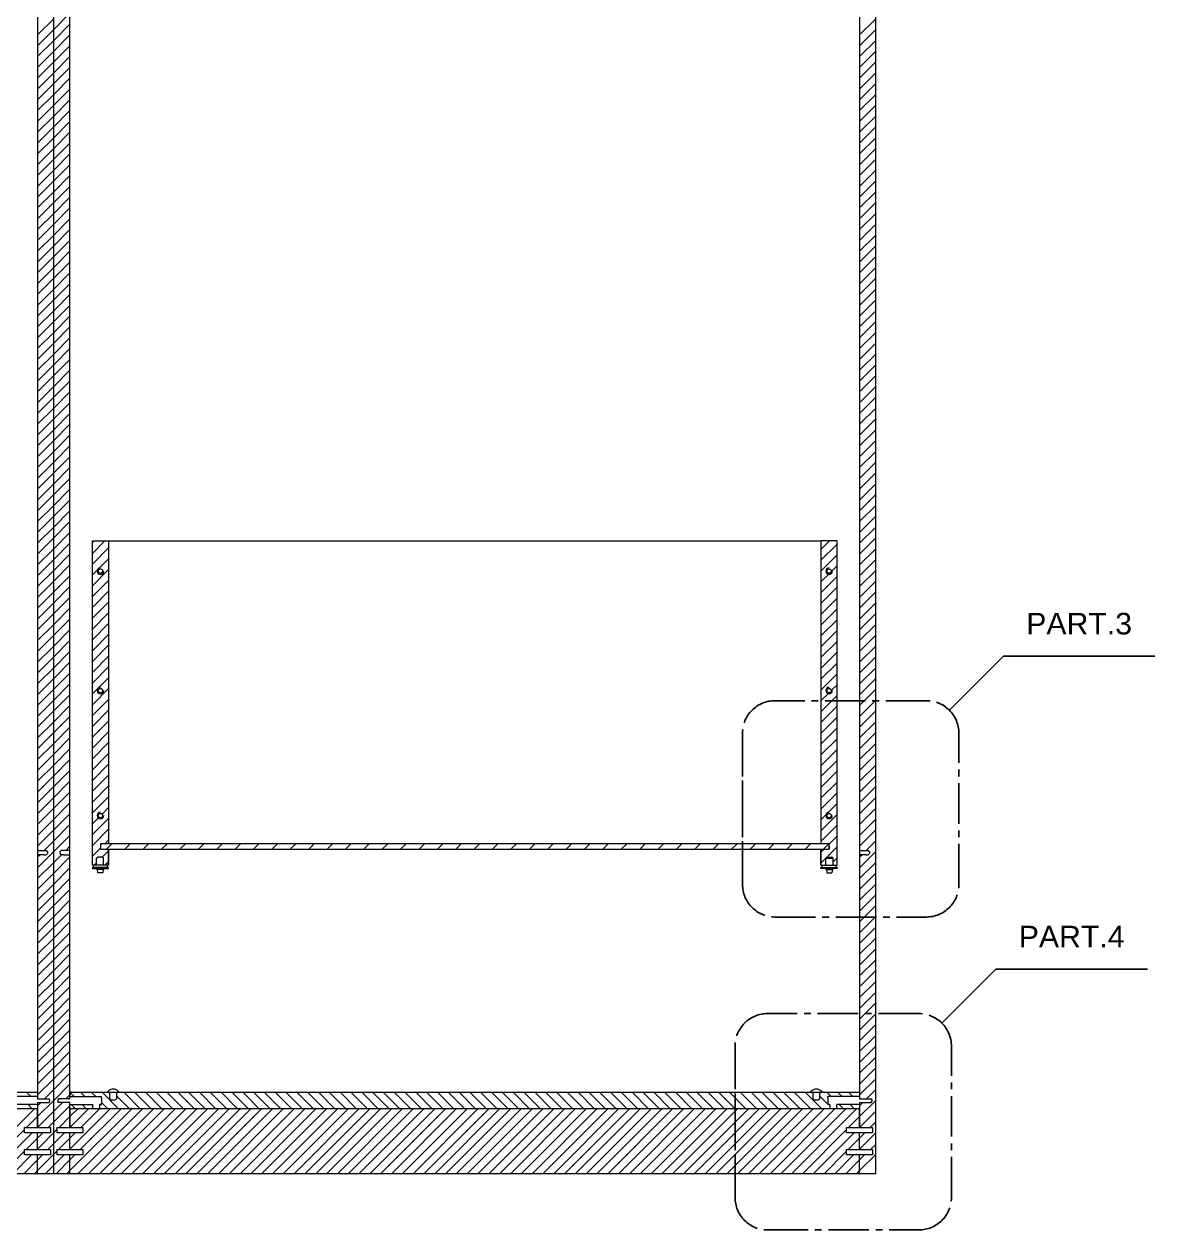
# Model space of a CAD drawing. Header units: millimetres. Extents: x 1628 to 5948, y -265 to 1722.
# Drawn here: x 2225.2 to 2329.8, y 1258.9 to 1370.4 of the extents above; entities that cross this region are included whole.
import ezdxf
from ezdxf.enums import TextEntityAlignment as Align

# ---------------------------------------------------------------- set-up
doc = ezdxf.new("R2010")
doc.units = ezdxf.units.MM
doc.linetypes.add('CENTER2', pattern=[1.125, 0.75, -0.125, 0.125, -0.125])
doc.layers.get('0').update_dxf_attribs({"color": 8})
doc.layers.add('A-SECT A-MCUT', color=7, linetype='Continuous', lineweight=35)
for name, color, linetype in [('Campiture', 1, 'Continuous'), ('filatura', 8, 'Continuous'), ('Incastri', 4, 'Continuous')]:
    doc.layers.add(name, color=color, linetype=linetype)
doc.styles.add('ARIAL', font='Arial.ttf')

msp = doc.modelspace()

# ---------------------------------------------------------------- hatches: boundary and pattern name
h = msp.add_hatch()
h.set_pattern_fill('JIS_WOOD', color=175, scale=1.7)
h.set_pattern_definition([(45, (1658.1644, 481.4423), (-0.85, 0.85), [])])
h.paths.add_polyline_path([(2299.66, 1294.43), (2299.66, 1294.63), (2232.3, 1294.63), (2232.3, 1294.13), (2233.05, 1294.13), (2298.91, 1294.13), (2299.66, 1294.13)])

# ---------------------------------------------------------------- linework, layer by layer
for p, q in [((2227.98, 1270.12), (2227.98, 1465.32)), ((2303.98, 1270.12), (2303.98, 1465.32)), ((2303.98, 1270.12), (2303.98, 1465.32)), ((2226.48, 1464.41), (2226.48, 1293.61)), ((2302.48, 1464.41), (2302.48, 1294.01)), ((2229.48, 1368.47), (2229.48, 1415.39)), ((2229.48, 1366.97), (2229.48, 1368.47)), ((2229.48, 1320.04), (2229.48, 1366.97)), ((2231.55, 1292.63), (2231.55, 1322.63)), ((2231.55, 1322.63), (2233.05, 1322.63)), ((2233.05, 1322.63), (2233.05, 1304.33)), ((2233.05, 1322.63), (2298.91, 1322.63)), ((2300.41, 1322.63), (2298.91, 1322.63)), ((2298.91, 1322.63), (2298.91, 1304.33)), ((2300.41, 1292.63), (2300.41, 1322.63)), ((2229.48, 1318.54), (2229.48, 1320.04)), ((2229.48, 1294.01), (2229.48, 1318.54)), ((2233.05, 1304.33), (2233.05, 1295.43)), ((2298.91, 1304.33), (2298.91, 1295.43)), ((2233.05, 1295.43), (2233.05, 1294.63)), ((2298.91, 1295.43), (2298.91, 1294.63)), ((2226.48, 1293.61), (2226.48, 1271.03)), ((2229.48, 1271.03), (2229.48, 1294.01)), ((2232.3, 1294.13), (2232.3, 1294.13)), ((2233.05, 1294.13), (2233.05, 1293.53)), ((2233.05, 1292.63), (2233.05, 1294.13)), ((2233.05, 1293.53), (2233.05, 1293.33)), ((2233.05, 1293.33), (2233.05, 1293.13)), ((2233.05, 1293.13), (2233.05, 1292.63)), ((2298.91, 1294.13), (2298.91, 1293.53)), ((2298.91, 1292.63), (2298.91, 1294.13)), ((2298.91, 1293.53), (2298.91, 1293.33)), ((2298.91, 1293.33), (2298.91, 1293.13)), ((2298.91, 1293.13), (2298.91, 1292.63)), ((2299.66, 1294.13), (2299.66, 1294.13)), ((2302.48, 1294.01), (2302.48, 1271.03)), ((2233.05, 1292.63), (2231.55, 1292.63)), ((2298.91, 1292.63), (2300.41, 1292.63)), ((2226.48, 1271.62), (2153.48, 1271.62)), ((2229.48, 1271.03), (2229.48, 1271.62)), ((2229.48, 1271.62), (2229.48, 1271.24)), ((2232.98, 1271.62), (2229.48, 1271.62)), ((2302.48, 1271.62), (2229.48, 1271.62)), ((2233.98, 1271.62), (2232.98, 1271.62)), ((2233.18, 1271.62), (2232.98, 1271.62)), ((2226.48, 1270.12), (2153.48, 1270.12)), ((2226.48, 1270.71), (2226.48, 1270.12)), ((2226.48, 1268.39), (2226.48, 1270.12)), ((2226.48, 1270.12), (2226.48, 1268.39)), ((2227.98, 1264.12), (2227.98, 1270.12)), ((2227.98, 1264.12), (2227.98, 1270.12)), ((2229.48, 1270.12), (2229.48, 1270.71)), ((2229.48, 1268.39), (2229.48, 1270.71)), ((2229.48, 1270.12), (2229.48, 1268.39)), ((2229.48, 1270.12), (2229.48, 1268.39)), ((2302.48, 1270.12), (2229.48, 1270.12)), ((2302.48, 1270.71), (2302.48, 1270.12)), ((2302.48, 1268.39), (2302.48, 1270.12)), ((2302.48, 1270.12), (2302.48, 1268.39)), ((2303.98, 1264.12), (2303.98, 1270.12)), ((2303.98, 1264.12), (2303.98, 1270.12)), ((2226.48, 1266.35), (2226.48, 1267.89)), ((2229.48, 1266.52), (2229.48, 1267.89)), ((2302.48, 1266.35), (2302.48, 1267.89)), ((2229.48, 1266.52), (2229.48, 1266.35)), ((2226.48, 1264.12), (2226.48, 1265.85)), ((2229.48, 1264.12), (2229.48, 1265.85)), ((2229.48, 1264.12), (2229.48, 1265.85)), ((2302.48, 1264.12), (2302.48, 1265.85)), ((2227.98, 1264.12), (2151.98, 1264.12)), ((2303.98, 1264.12), (2227.98, 1264.12))]:
    msp.add_line(p, q)
at = {"color": 175, "linetype": 'Continuous'}
for p, q in [((2231.55, 1322.47), (2231.71, 1322.63)), ((2231.55, 1321.47), (2232.71, 1322.63)), ((2298.91, 1321.83), (2299.71, 1322.63)), ((2298.91, 1320.83), (2300.41, 1322.33)), ((2231.55, 1320.47), (2233.05, 1321.97)), ((2298.91, 1319.83), (2300.41, 1321.33)), ((2231.55, 1319.47), (2233.05, 1320.97)), ((2231.55, 1318.47), (2233.05, 1319.97)), ((2299.85, 1319.77), (2300.41, 1320.33)), ((2231.55, 1317.47), (2233.05, 1318.97)), ((2298.91, 1318.83), (2299.72, 1319.64)), ((2298.91, 1317.83), (2300.41, 1319.33)), ((2231.55, 1316.47), (2233.05, 1317.97)), ((2298.91, 1316.83), (2300.41, 1318.33)), ((2231.55, 1315.47), (2233.05, 1316.97)), ((2298.91, 1315.83), (2300.41, 1317.33)), ((2231.55, 1314.47), (2233.05, 1315.97)), ((2298.91, 1314.83), (2300.41, 1316.33)), ((2231.55, 1313.47), (2233.05, 1314.97)), ((2298.91, 1313.83), (2300.41, 1315.33)), ((2298.91, 1312.83), (2300.41, 1314.33)), ((2231.55, 1312.47), (2233.05, 1313.97)), ((2298.91, 1311.83), (2300.41, 1313.33)), ((2231.55, 1311.47), (2233.05, 1312.97)), ((2298.91, 1310.83), (2300.41, 1312.33)), ((2231.55, 1310.47), (2233.05, 1311.97)), ((2231.55, 1309.47), (2233.05, 1310.97)), ((2298.91, 1309.83), (2300.41, 1311.33)), ((2231.55, 1308.47), (2233.05, 1309.97)), ((2298.91, 1308.83), (2300.41, 1310.33)), ((2231.55, 1307.47), (2233.05, 1308.97)), ((2299.86, 1308.78), (2300.41, 1309.33)), ((2231.55, 1306.47), (2233.05, 1307.97)), ((2298.91, 1307.83), (2299.66, 1308.58)), ((2298.91, 1306.83), (2300.41, 1308.33)), ((2231.55, 1305.47), (2233.05, 1306.97)), ((2298.91, 1305.83), (2300.41, 1307.33)), ((2231.55, 1304.47), (2233.05, 1305.97)), ((2298.91, 1304.83), (2300.41, 1306.33)), ((2231.55, 1303.47), (2233.05, 1304.97)), ((2298.91, 1303.83), (2300.41, 1305.33)), ((2298.91, 1302.83), (2300.41, 1304.33)), ((2231.55, 1302.47), (2233.05, 1303.97)), ((2298.91, 1301.83), (2300.41, 1303.33)), ((2231.55, 1301.47), (2233.05, 1302.97)), ((2298.91, 1300.83), (2300.41, 1302.33)), ((2231.55, 1300.47), (2233.05, 1301.97)), ((2231.55, 1299.47), (2233.05, 1300.97)), ((2298.91, 1299.83), (2300.41, 1301.33)), ((2231.55, 1298.47), (2233.05, 1299.97)), ((2298.91, 1298.83), (2300.41, 1300.33)), ((2231.55, 1297.47), (2233.05, 1298.97)), ((2298.91, 1297.83), (2300.41, 1299.33)), ((2232.45, 1297.37), (2233.05, 1297.97)), ((2298.91, 1296.83), (2300.41, 1298.33)), ((2231.55, 1296.47), (2232.17, 1297.09)), ((2231.55, 1295.47), (2233.05, 1296.97)), ((2298.91, 1295.83), (2300.41, 1297.33)), ((2231.55, 1294.47), (2233.05, 1295.97)), ((2298.91, 1294.83), (2300.41, 1296.33)), ((2232.71, 1294.63), (2233.05, 1294.97)), ((2299.39, 1293.31), (2300.41, 1294.33)), ((2299.66, 1294.58), (2300.41, 1295.33)), ((2226.48, 1293.4), (2226.69, 1293.61)), ((2231.55, 1293.47), (2232.3, 1294.22)), ((2232.46, 1293.38), (2233.05, 1293.97)), ((2298.91, 1293.83), (2299.21, 1294.13)), ((2298.91, 1292.83), (2299.37, 1293.29)), ((2300.03, 1292.95), (2300.41, 1293.33)), ((2231.71, 1292.63), (2231.93, 1292.85)), ((2232.71, 1292.63), (2233.05, 1292.97)), ((2232.2, 1270.12), (2232.22, 1270.14)), ((2226.47, 1268.39), (2226.48, 1268.4)), ((2229.47, 1268.39), (2229.48, 1268.4)), ((2302.47, 1268.39), (2302.48, 1268.4)), ((2226.43, 1266.35), (2226.48, 1266.4)), ((2229.43, 1266.35), (2229.48, 1266.4)), ((2302.43, 1266.35), (2302.48, 1266.4))]:
    msp.add_line(p, q, dxfattribs=at)
at = {"linetype": 'Continuous'}
msp.add_line((2302.48, 1293.4), (2302.69, 1293.61), dxfattribs=at)
msp.add_lwpolyline([(2299.66, 1294.43), (2299.66, 1294.13), (2299.66, 1294.63), (2232.3, 1294.63), (2232.3, 1294.13), (2233.05, 1294.13), (2298.91, 1294.13), (2299.66, 1294.13), (2299.66, 1294.13)])
at = {"layer": 'A-SECT A-MCUT'}
for p, q in [((2315.78, 1311.97), (2310.78, 1306.97)), ((2315.78, 1311.97), (2329.78, 1311.97)), ((2315.09, 1283.04), (2310.09, 1278.04)), ((2315.09, 1283.04), (2329.09, 1283.04))]:
    msp.add_line(p, q, dxfattribs=at)
at = {"layer": 'A-SECT A-MCUT', "linetype": 'CENTER2', "ltscale": 5}
for points in [[(2291.66, 1290.85, 0.414214), (2294.66, 1287.85), (2308.66, 1287.85, 0.414214), (2311.66, 1290.85), (2311.66, 1304.85, 0.414214), (2308.66, 1307.85), (2294.66, 1307.85, 0.414214), (2291.66, 1304.85), (2291.66, 1290.85), (2291.66, 1304.85)], [(2290.97, 1261.92, 0.414214), (2293.97, 1258.92), (2307.97, 1258.92, 0.414214), (2310.97, 1261.92), (2310.97, 1275.92, 0.414214), (2307.97, 1278.92), (2293.97, 1278.92, 0.414214), (2290.97, 1275.92), (2290.97, 1261.92), (2290.97, 1275.92)]]:
    msp.add_lwpolyline(points, format="xyb", dxfattribs=at)
at = {"layer": 'Campiture'}
msp.add_line((2227.98, 1270.12), (2227.98, 1465.32), dxfattribs=at)
at = {"layer": 'Campiture', "linetype": 'Continuous'}
for p, q in [((2227.98, 1369.9), (2229.48, 1371.4)), ((2226.48, 1369.4), (2227.98, 1370.9)), ((2227.98, 1368.9), (2229.48, 1370.4)), ((2302.48, 1369.4), (2303.98, 1370.9)), ((2226.48, 1368.4), (2227.98, 1369.9)), ((2227.98, 1367.9), (2229.48, 1369.4)), ((2302.48, 1368.4), (2303.98, 1369.9)), ((2226.48, 1367.4), (2227.98, 1368.9)), ((2226.48, 1366.4), (2227.98, 1367.9)), ((2227.98, 1366.9), (2229.48, 1368.4)), ((2302.48, 1367.4), (2303.98, 1368.9)), ((2302.48, 1366.4), (2303.98, 1367.9)), ((2226.48, 1365.4), (2227.98, 1366.9)), ((2227.98, 1365.9), (2229.48, 1367.4)), ((2302.48, 1365.4), (2303.98, 1366.9)), ((2226.48, 1364.4), (2227.98, 1365.9)), ((2227.98, 1364.9), (2229.48, 1366.4)), ((2302.48, 1364.4), (2303.98, 1365.9)), ((2226.48, 1363.4), (2227.98, 1364.9)), ((2227.98, 1363.9), (2229.48, 1365.4)), ((2302.48, 1363.4), (2303.98, 1364.9)), ((2226.48, 1362.4), (2227.98, 1363.9)), ((2227.98, 1362.9), (2229.48, 1364.4)), ((2227.98, 1361.9), (2229.48, 1363.4)), ((2302.48, 1362.4), (2303.98, 1363.9)), ((2226.48, 1361.4), (2227.98, 1362.9)), ((2227.98, 1360.9), (2229.48, 1362.4)), ((2302.48, 1361.4), (2303.98, 1362.9)), ((2226.48, 1360.4), (2227.98, 1361.9)), ((2227.98, 1359.9), (2229.48, 1361.4)), ((2302.48, 1360.4), (2303.98, 1361.9)), ((2226.48, 1359.4), (2227.98, 1360.9)), ((2227.98, 1358.9), (2229.48, 1360.4)), ((2302.48, 1359.4), (2303.98, 1360.9)), ((2226.48, 1358.4), (2227.98, 1359.9)), ((2227.98, 1357.9), (2229.48, 1359.4)), ((2302.48, 1358.4), (2303.98, 1359.9)), ((2226.48, 1357.4), (2227.98, 1358.9)), ((2226.48, 1356.4), (2227.98, 1357.9)), ((2227.98, 1356.9), (2229.48, 1358.4)), ((2302.48, 1357.4), (2303.98, 1358.9)), ((2302.48, 1356.4), (2303.98, 1357.9)), ((2226.48, 1355.4), (2227.98, 1356.9)), ((2227.98, 1355.9), (2229.48, 1357.4)), ((2302.48, 1355.4), (2303.98, 1356.9)), ((2226.48, 1354.4), (2227.98, 1355.9)), ((2227.98, 1354.9), (2229.48, 1356.4)), ((2302.48, 1354.4), (2303.98, 1355.9)), ((2226.48, 1353.4), (2227.98, 1354.9)), ((2227.98, 1353.9), (2229.48, 1355.4)), ((2302.48, 1353.4), (2303.98, 1354.9)), ((2226.48, 1352.4), (2227.98, 1353.9)), ((2227.98, 1352.9), (2229.48, 1354.4)), ((2227.98, 1351.9), (2229.48, 1353.4)), ((2302.48, 1352.4), (2303.98, 1353.9)), ((2226.48, 1351.4), (2227.98, 1352.9)), ((2227.98, 1350.9), (2229.48, 1352.4)), ((2302.48, 1351.4), (2303.98, 1352.9)), ((2226.48, 1350.4), (2227.98, 1351.9)), ((2227.98, 1349.9), (2229.48, 1351.4)), ((2302.48, 1350.4), (2303.98, 1351.9)), ((2226.48, 1349.4), (2227.98, 1350.9)), ((2227.98, 1348.9), (2229.48, 1350.4)), ((2302.48, 1349.4), (2303.98, 1350.9)), ((2226.48, 1348.4), (2227.98, 1349.9)), ((2226.48, 1347.4), (2227.98, 1348.9)), ((2227.98, 1347.9), (2229.48, 1349.4)), ((2302.48, 1348.4), (2303.98, 1349.9)), ((2302.48, 1347.4), (2303.98, 1348.9)), ((2226.48, 1346.4), (2227.98, 1347.9)), ((2227.98, 1346.9), (2229.48, 1348.4)), ((2302.48, 1346.4), (2303.98, 1347.9)), ((2226.48, 1345.4), (2227.98, 1346.9)), ((2227.98, 1345.9), (2229.48, 1347.4)), ((2302.48, 1345.4), (2303.98, 1346.9)), ((2226.48, 1344.4), (2227.98, 1345.9)), ((2227.98, 1344.9), (2229.48, 1346.4)), ((2302.48, 1344.4), (2303.98, 1345.9)), ((2226.48, 1343.4), (2227.98, 1344.9)), ((2227.98, 1343.9), (2229.48, 1345.4)), ((2302.48, 1343.4), (2303.98, 1344.9)), ((2226.48, 1342.4), (2227.98, 1343.9)), ((2227.98, 1342.9), (2229.48, 1344.4)), ((2227.98, 1341.9), (2229.48, 1343.4)), ((2302.48, 1342.4), (2303.98, 1343.9)), ((2226.48, 1341.4), (2227.98, 1342.9)), ((2227.98, 1340.9), (2229.48, 1342.4)), ((2302.48, 1341.4), (2303.98, 1342.9)), ((2226.48, 1340.4), (2227.98, 1341.9)), ((2227.98, 1339.9), (2229.48, 1341.4)), ((2302.48, 1340.4), (2303.98, 1341.9)), ((2226.48, 1339.4), (2227.98, 1340.9)), ((2227.98, 1338.9), (2229.48, 1340.4)), ((2302.48, 1339.4), (2303.98, 1340.9)), ((2226.48, 1338.4), (2227.98, 1339.9)), ((2226.48, 1337.4), (2227.98, 1338.9)), ((2227.98, 1337.9), (2229.48, 1339.4)), ((2302.48, 1338.4), (2303.98, 1339.9)), ((2302.48, 1337.4), (2303.98, 1338.9)), ((2226.48, 1336.4), (2227.98, 1337.9)), ((2227.98, 1336.9), (2229.48, 1338.4)), ((2302.48, 1336.4), (2303.98, 1337.9)), ((2226.48, 1335.4), (2227.98, 1336.9)), ((2227.98, 1335.9), (2229.48, 1337.4)), ((2302.48, 1335.4), (2303.98, 1336.9)), ((2226.48, 1334.4), (2227.98, 1335.9)), ((2227.98, 1334.9), (2229.48, 1336.4)), ((2302.48, 1334.4), (2303.98, 1335.9)), ((2226.48, 1333.4), (2227.98, 1334.9)), ((2227.98, 1333.9), (2229.48, 1335.4)), ((2227.98, 1332.9), (2229.48, 1334.4)), ((2302.48, 1333.4), (2303.98, 1334.9)), ((2226.48, 1332.4), (2227.98, 1333.9)), ((2227.98, 1331.9), (2229.48, 1333.4)), ((2302.48, 1332.4), (2303.98, 1333.9)), ((2226.48, 1331.4), (2227.98, 1332.9)), ((2227.98, 1330.9), (2229.48, 1332.4)), ((2302.48, 1331.4), (2303.98, 1332.9)), ((2226.48, 1330.4), (2227.98, 1331.9)), ((2227.98, 1329.9), (2229.48, 1331.4)), ((2302.48, 1330.4), (2303.98, 1331.9)), ((2226.48, 1329.4), (2227.98, 1330.9)), ((2227.98, 1328.9), (2229.48, 1330.4)), ((2302.48, 1329.4), (2303.98, 1330.9)), ((2226.48, 1328.4), (2227.98, 1329.9)), ((2226.48, 1327.4), (2227.98, 1328.9)), ((2227.98, 1327.9), (2229.48, 1329.4)), ((2302.48, 1328.4), (2303.98, 1329.9)), ((2302.48, 1327.4), (2303.98, 1328.9)), ((2226.48, 1326.4), (2227.98, 1327.9)), ((2227.98, 1326.9), (2229.48, 1328.4)), ((2302.48, 1326.4), (2303.98, 1327.9)), ((2226.48, 1325.4), (2227.98, 1326.9)), ((2227.98, 1325.9), (2229.48, 1327.4)), ((2302.48, 1325.4), (2303.98, 1326.9)), ((2226.48, 1324.4), (2227.98, 1325.9)), ((2227.98, 1324.9), (2229.48, 1326.4)), ((2302.48, 1324.4), (2303.98, 1325.9)), ((2226.48, 1323.4), (2227.98, 1324.9)), ((2227.98, 1323.9), (2229.48, 1325.4)), ((2227.98, 1322.9), (2229.48, 1324.4)), ((2302.48, 1323.4), (2303.98, 1324.9)), ((2226.48, 1322.4), (2227.98, 1323.9)), ((2227.98, 1321.9), (2229.48, 1323.4)), ((2302.48, 1322.4), (2303.98, 1323.9)), ((2226.48, 1321.4), (2227.98, 1322.9)), ((2227.98, 1320.9), (2229.48, 1322.4)), ((2302.48, 1321.4), (2303.98, 1322.9)), ((2226.48, 1320.4), (2227.98, 1321.9)), ((2227.98, 1319.9), (2229.48, 1321.4)), ((2302.48, 1320.4), (2303.98, 1321.9)), ((2226.48, 1319.4), (2227.98, 1320.9)), ((2226.48, 1318.4), (2227.98, 1319.9)), ((2227.98, 1318.9), (2229.48, 1320.4)), ((2302.48, 1319.4), (2303.98, 1320.9)), ((2302.48, 1318.4), (2303.98, 1319.9)), ((2226.48, 1317.4), (2227.98, 1318.9)), ((2227.98, 1317.9), (2229.48, 1319.4)), ((2302.48, 1317.4), (2303.98, 1318.9)), ((2226.48, 1316.4), (2227.98, 1317.9)), ((2227.98, 1316.9), (2229.48, 1318.4)), ((2302.48, 1316.4), (2303.98, 1317.9)), ((2226.48, 1315.4), (2227.98, 1316.9)), ((2227.98, 1315.9), (2229.48, 1317.4)), ((2302.48, 1315.4), (2303.98, 1316.9)), ((2226.48, 1314.4), (2227.98, 1315.9)), ((2227.98, 1314.9), (2229.48, 1316.4)), ((2302.48, 1314.4), (2303.98, 1315.9)), ((2226.48, 1313.4), (2227.98, 1314.9)), ((2227.98, 1313.9), (2229.48, 1315.4)), ((2227.98, 1312.9), (2229.48, 1314.4)), ((2302.48, 1313.4), (2303.98, 1314.9)), ((2226.48, 1312.4), (2227.98, 1313.9)), ((2227.98, 1311.9), (2229.48, 1313.4)), ((2302.48, 1312.4), (2303.98, 1313.9)), ((2226.48, 1311.4), (2227.98, 1312.9)), ((2227.98, 1310.9), (2229.48, 1312.4)), ((2302.48, 1311.4), (2303.98, 1312.9)), ((2226.48, 1310.4), (2227.98, 1311.9)), ((2227.98, 1309.9), (2229.48, 1311.4)), ((2302.48, 1310.4), (2303.98, 1311.9)), ((2226.48, 1309.4), (2227.98, 1310.9)), ((2226.48, 1308.4), (2227.98, 1309.9)), ((2227.98, 1308.9), (2229.48, 1310.4)), ((2302.48, 1309.4), (2303.98, 1310.9)), ((2302.48, 1308.4), (2303.98, 1309.9)), ((2226.48, 1307.4), (2227.98, 1308.9)), ((2227.98, 1307.9), (2229.48, 1309.4)), ((2302.48, 1307.4), (2303.98, 1308.9)), ((2226.48, 1306.4), (2227.98, 1307.9)), ((2227.98, 1306.9), (2229.48, 1308.4)), ((2302.48, 1306.4), (2303.98, 1307.9)), ((2226.48, 1305.4), (2227.98, 1306.9)), ((2227.98, 1305.9), (2229.48, 1307.4)), ((2302.48, 1305.4), (2303.98, 1306.9)), ((2226.48, 1304.4), (2227.98, 1305.9)), ((2227.98, 1304.9), (2229.48, 1306.4)), ((2227.98, 1303.9), (2229.48, 1305.4)), ((2302.48, 1304.4), (2303.98, 1305.9)), ((2226.48, 1303.4), (2227.98, 1304.9)), ((2227.98, 1302.9), (2229.48, 1304.4)), ((2302.48, 1303.4), (2303.98, 1304.9)), ((2226.48, 1302.4), (2227.98, 1303.9)), ((2227.98, 1301.9), (2229.48, 1303.4)), ((2302.48, 1302.4), (2303.98, 1303.9)), ((2226.48, 1301.4), (2227.98, 1302.9)), ((2227.98, 1300.9), (2229.48, 1302.4)), ((2302.48, 1301.4), (2303.98, 1302.9)), ((2226.48, 1300.4), (2227.98, 1301.9)), ((2227.98, 1299.9), (2229.48, 1301.4)), ((2302.48, 1300.4), (2303.98, 1301.9)), ((2226.48, 1299.4), (2227.98, 1300.9)), ((2226.48, 1298.4), (2227.98, 1299.9)), ((2227.98, 1298.9), (2229.48, 1300.4)), ((2302.48, 1299.4), (2303.98, 1300.9)), ((2302.48, 1298.4), (2303.98, 1299.9)), ((2226.48, 1297.4), (2227.98, 1298.9)), ((2227.98, 1297.9), (2229.48, 1299.4)), ((2302.48, 1297.4), (2303.98, 1298.9)), ((2226.48, 1296.4), (2227.98, 1297.9)), ((2227.98, 1296.9), (2229.48, 1298.4)), ((2302.48, 1296.4), (2303.98, 1297.9)), ((2226.48, 1295.4), (2227.98, 1296.9)), ((2227.98, 1295.9), (2229.48, 1297.4)), ((2302.48, 1295.4), (2303.98, 1296.9)), ((2226.48, 1294.4), (2227.98, 1295.9)), ((2227.98, 1294.9), (2229.48, 1296.4)), ((2227.98, 1293.9), (2229.48, 1295.4)), ((2302.48, 1294.4), (2303.98, 1295.9)), ((2227.09, 1294.01), (2227.98, 1294.9)), ((2229.09, 1294.01), (2229.48, 1294.4)), ((2303.09, 1294.01), (2303.98, 1294.9)), ((2226.48, 1292.4), (2227.98, 1293.9)), ((2227.98, 1292.9), (2228.69, 1293.61)), ((2227.98, 1291.9), (2229.48, 1293.4)), ((2302.48, 1292.4), (2303.98, 1293.9)), ((2226.48, 1291.4), (2227.98, 1292.9)), ((2227.98, 1290.9), (2229.48, 1292.4)), ((2302.48, 1291.4), (2303.98, 1292.9)), ((2226.48, 1290.4), (2227.98, 1291.9)), ((2227.98, 1289.9), (2229.48, 1291.4)), ((2302.48, 1290.4), (2303.98, 1291.9)), ((2226.48, 1289.4), (2227.98, 1290.9)), ((2226.48, 1288.4), (2227.98, 1289.9)), ((2227.98, 1288.9), (2229.48, 1290.4)), ((2302.48, 1289.4), (2303.98, 1290.9)), ((2302.48, 1288.4), (2303.98, 1289.9)), ((2226.48, 1287.4), (2227.98, 1288.9)), ((2227.98, 1287.9), (2229.48, 1289.4)), ((2302.48, 1287.4), (2303.98, 1288.9)), ((2226.48, 1286.4), (2227.98, 1287.9)), ((2227.98, 1286.9), (2229.48, 1288.4)), ((2302.48, 1286.4), (2303.98, 1287.9)), ((2226.48, 1285.4), (2227.98, 1286.9)), ((2227.98, 1285.9), (2229.48, 1287.4)), ((2302.48, 1285.4), (2303.98, 1286.9)), ((2226.48, 1284.4), (2227.98, 1285.9)), ((2227.98, 1284.9), (2229.48, 1286.4)), ((2227.98, 1283.9), (2229.48, 1285.4)), ((2302.48, 1284.4), (2303.98, 1285.9)), ((2226.48, 1283.4), (2227.98, 1284.9)), ((2227.98, 1282.9), (2229.48, 1284.4)), ((2302.48, 1283.4), (2303.98, 1284.9)), ((2226.48, 1282.4), (2227.98, 1283.9)), ((2227.98, 1281.9), (2229.48, 1283.4)), ((2302.48, 1282.4), (2303.98, 1283.9)), ((2226.48, 1281.4), (2227.98, 1282.9)), ((2227.98, 1280.9), (2229.48, 1282.4)), ((2302.48, 1281.4), (2303.98, 1282.9)), ((2226.48, 1280.4), (2227.98, 1281.9)), ((2226.48, 1279.4), (2227.98, 1280.9)), ((2227.98, 1279.9), (2229.48, 1281.4)), ((2302.48, 1280.4), (2303.98, 1281.9)), ((2302.48, 1279.4), (2303.98, 1280.9)), ((2226.48, 1278.4), (2227.98, 1279.9)), ((2227.98, 1278.9), (2229.48, 1280.4)), ((2302.48, 1278.4), (2303.98, 1279.9)), ((2226.48, 1277.4), (2227.98, 1278.9)), ((2227.98, 1277.9), (2229.48, 1279.4)), ((2302.48, 1277.4), (2303.98, 1278.9)), ((2226.48, 1276.4), (2227.98, 1277.9)), ((2227.98, 1276.9), (2229.48, 1278.4)), ((2302.48, 1276.4), (2303.98, 1277.9)), ((2226.48, 1275.4), (2227.98, 1276.9)), ((2227.98, 1275.9), (2229.48, 1277.4)), ((2302.48, 1275.4), (2303.98, 1276.9)), ((2226.48, 1274.4), (2227.98, 1275.9)), ((2227.98, 1274.9), (2229.48, 1276.4)), ((2227.98, 1273.9), (2229.48, 1275.4)), ((2302.48, 1274.4), (2303.98, 1275.9)), ((2226.48, 1273.4), (2227.98, 1274.9)), ((2227.98, 1272.9), (2229.48, 1274.4)), ((2302.48, 1273.4), (2303.98, 1274.9)), ((2226.48, 1272.4), (2227.98, 1273.9)), ((2227.98, 1271.9), (2229.48, 1273.4)), ((2302.48, 1272.4), (2303.98, 1273.9)), ((2226.48, 1271.4), (2227.98, 1272.9)), ((2227.98, 1270.9), (2229.48, 1272.4)), ((2302.48, 1271.4), (2303.98, 1272.9)), ((2225.86, 1271.24), (2225.48, 1271.62)), ((2226.48, 1269.4), (2227.98, 1270.9)), ((2227.11, 1271.03), (2227.98, 1271.9)), ((2229.11, 1271.03), (2229.48, 1271.4)), ((2229.86, 1271.24), (2229.48, 1271.62)), ((2230.86, 1271.24), (2230.48, 1271.62)), ((2231.86, 1271.24), (2231.48, 1271.62)), ((2233.98, 1270.12), (2232.48, 1271.62)), ((2234.98, 1270.12), (2233.78, 1271.32)), ((2235.98, 1270.12), (2234.48, 1271.62)), ((2236.98, 1270.12), (2235.48, 1271.62)), ((2237.98, 1270.12), (2236.48, 1271.62)), ((2238.98, 1270.12), (2237.48, 1271.62)), ((2239.98, 1270.12), (2238.48, 1271.62)), ((2240.98, 1270.12), (2239.48, 1271.62)), ((2241.98, 1270.12), (2240.48, 1271.62)), ((2242.98, 1270.12), (2241.48, 1271.62)), ((2243.98, 1270.12), (2242.48, 1271.62)), ((2244.98, 1270.12), (2243.48, 1271.62)), ((2245.98, 1270.12), (2244.48, 1271.62)), ((2246.98, 1270.12), (2245.48, 1271.62)), ((2247.98, 1270.12), (2246.48, 1271.62)), ((2248.98, 1270.12), (2247.48, 1271.62)), ((2249.98, 1270.12), (2248.48, 1271.62)), ((2250.98, 1270.12), (2249.48, 1271.62)), ((2251.98, 1270.12), (2250.48, 1271.62)), ((2252.98, 1270.12), (2251.48, 1271.62)), ((2253.98, 1270.12), (2252.48, 1271.62)), ((2254.98, 1270.12), (2253.48, 1271.62)), ((2255.98, 1270.12), (2254.48, 1271.62)), ((2256.98, 1270.12), (2255.48, 1271.62)), ((2257.98, 1270.12), (2256.48, 1271.62)), ((2258.98, 1270.12), (2257.48, 1271.62)), ((2259.98, 1270.12), (2258.48, 1271.62)), ((2260.98, 1270.12), (2259.48, 1271.62)), ((2261.98, 1270.12), (2260.48, 1271.62)), ((2262.98, 1270.12), (2261.48, 1271.62)), ((2263.98, 1270.12), (2262.48, 1271.62)), ((2264.98, 1270.12), (2263.48, 1271.62)), ((2265.98, 1270.12), (2264.48, 1271.62)), ((2266.98, 1270.12), (2265.48, 1271.62)), ((2267.98, 1270.12), (2266.48, 1271.62)), ((2268.98, 1270.12), (2267.48, 1271.62)), ((2269.98, 1270.12), (2268.48, 1271.62)), ((2270.98, 1270.12), (2269.48, 1271.62)), ((2271.98, 1270.12), (2270.48, 1271.62)), ((2272.98, 1270.12), (2271.48, 1271.62)), ((2273.98, 1270.12), (2272.48, 1271.62)), ((2274.98, 1270.12), (2273.48, 1271.62)), ((2275.98, 1270.12), (2274.48, 1271.62)), ((2276.98, 1270.12), (2275.48, 1271.62)), ((2277.98, 1270.12), (2276.48, 1271.62)), ((2278.98, 1270.12), (2277.48, 1271.62)), ((2279.98, 1270.12), (2278.48, 1271.62)), ((2280.98, 1270.12), (2279.48, 1271.62)), ((2281.98, 1270.12), (2280.48, 1271.62)), ((2282.98, 1270.12), (2281.48, 1271.62)), ((2283.98, 1270.12), (2282.48, 1271.62)), ((2284.98, 1270.12), (2283.48, 1271.62)), ((2285.98, 1270.12), (2284.48, 1271.62)), ((2286.98, 1270.12), (2285.48, 1271.62)), ((2287.98, 1270.12), (2286.48, 1271.62)), ((2288.98, 1270.12), (2287.48, 1271.62)), ((2289.98, 1270.12), (2288.48, 1271.62)), ((2290.98, 1270.12), (2289.48, 1271.62)), ((2291.98, 1270.12), (2290.48, 1271.62)), ((2292.98, 1270.12), (2291.48, 1271.62)), ((2293.98, 1270.12), (2292.48, 1271.62)), ((2294.98, 1270.12), (2293.48, 1271.62)), ((2295.98, 1270.12), (2294.48, 1271.62)), ((2296.98, 1270.12), (2295.48, 1271.62)), ((2297.98, 1270.12), (2296.48, 1271.62)), ((2298.98, 1270.12), (2297.48, 1271.62)), ((2299.56, 1270.54), (2298.78, 1271.32)), ((2299.86, 1271.24), (2299.48, 1271.62)), ((2300.86, 1271.24), (2300.48, 1271.62)), ((2301.86, 1271.24), (2301.48, 1271.62)), ((2302.48, 1269.4), (2303.98, 1270.9)), ((2303.11, 1271.03), (2303.98, 1271.9)), ((2220.2, 1264.12), (2226.2, 1270.12)), ((2225.98, 1270.12), (2225.6, 1270.5)), ((2226.48, 1270.4), (2226.79, 1270.71)), ((2226.48, 1268.4), (2227.98, 1269.9)), ((2227.98, 1269.9), (2228.79, 1270.71)), ((2227.98, 1268.9), (2229.48, 1270.4)), ((2229.48, 1269.4), (2230.2, 1270.12)), ((2229.48, 1268.4), (2231.2, 1270.12)), ((2229.48, 1266.4), (2233.2, 1270.12)), ((2229.48, 1264.4), (2235.2, 1270.12)), ((2229.98, 1270.12), (2229.6, 1270.5)), ((2230.2, 1264.12), (2236.2, 1270.12)), ((2230.43, 1266.35), (2234.2, 1270.12)), ((2230.47, 1268.39), (2232.2, 1270.12)), ((2230.98, 1270.12), (2230.6, 1270.5)), ((2231.2, 1264.12), (2237.2, 1270.12)), ((2232.2, 1264.12), (2238.2, 1270.12)), ((2232.98, 1270.12), (2232.4, 1270.7)), ((2233.2, 1264.12), (2239.2, 1270.12)), ((2234.2, 1264.12), (2240.2, 1270.12)), ((2235.2, 1264.12), (2241.2, 1270.12)), ((2236.2, 1264.12), (2242.2, 1270.12)), ((2237.2, 1264.12), (2243.2, 1270.12)), ((2238.2, 1264.12), (2244.2, 1270.12)), ((2239.2, 1264.12), (2245.2, 1270.12)), ((2240.2, 1264.12), (2246.2, 1270.12)), ((2241.2, 1264.12), (2247.2, 1270.12)), ((2242.2, 1264.12), (2248.2, 1270.12)), ((2243.2, 1264.12), (2249.2, 1270.12)), ((2244.2, 1264.12), (2250.2, 1270.12)), ((2245.2, 1264.12), (2251.2, 1270.12)), ((2246.2, 1264.12), (2252.2, 1270.12)), ((2247.2, 1264.12), (2253.2, 1270.12)), ((2248.2, 1264.12), (2254.2, 1270.12)), ((2249.2, 1264.12), (2255.2, 1270.12)), ((2250.2, 1264.12), (2256.2, 1270.12)), ((2251.2, 1264.12), (2257.2, 1270.12)), ((2252.2, 1264.12), (2258.2, 1270.12)), ((2253.2, 1264.12), (2259.2, 1270.12)), ((2254.2, 1264.12), (2260.2, 1270.12)), ((2255.2, 1264.12), (2261.2, 1270.12)), ((2256.2, 1264.12), (2262.2, 1270.12)), ((2257.2, 1264.12), (2263.2, 1270.12)), ((2258.2, 1264.12), (2264.2, 1270.12)), ((2259.2, 1264.12), (2265.2, 1270.12)), ((2260.2, 1264.12), (2266.2, 1270.12)), ((2261.2, 1264.12), (2267.2, 1270.12)), ((2262.2, 1264.12), (2268.2, 1270.12)), ((2263.2, 1264.12), (2269.2, 1270.12)), ((2264.2, 1264.12), (2270.2, 1270.12)), ((2265.2, 1264.12), (2271.2, 1270.12)), ((2266.2, 1264.12), (2272.2, 1270.12)), ((2267.2, 1264.12), (2273.2, 1270.12)), ((2268.2, 1264.12), (2274.2, 1270.12)), ((2269.2, 1264.12), (2275.2, 1270.12)), ((2270.2, 1264.12), (2276.2, 1270.12)), ((2271.2, 1264.12), (2277.2, 1270.12)), ((2272.2, 1264.12), (2278.2, 1270.12)), ((2273.2, 1264.12), (2279.2, 1270.12)), ((2274.2, 1264.12), (2280.2, 1270.12)), ((2275.2, 1264.12), (2281.2, 1270.12)), ((2276.2, 1264.12), (2282.2, 1270.12)), ((2277.2, 1264.12), (2283.2, 1270.12)), ((2278.2, 1264.12), (2284.2, 1270.12)), ((2279.2, 1264.12), (2285.2, 1270.12)), ((2280.2, 1264.12), (2286.2, 1270.12)), ((2281.2, 1264.12), (2287.2, 1270.12)), ((2282.2, 1264.12), (2288.2, 1270.12)), ((2283.2, 1264.12), (2289.2, 1270.12)), ((2284.2, 1264.12), (2290.2, 1270.12)), ((2285.2, 1264.12), (2291.2, 1270.12)), ((2286.2, 1264.12), (2292.2, 1270.12)), ((2287.2, 1264.12), (2293.2, 1270.12)), ((2288.2, 1264.12), (2294.2, 1270.12)), ((2289.2, 1264.12), (2295.2, 1270.12)), ((2290.2, 1264.12), (2296.2, 1270.12)), ((2291.2, 1264.12), (2297.2, 1270.12)), ((2292.2, 1264.12), (2298.2, 1270.12)), ((2293.2, 1264.12), (2299.2, 1270.12)), ((2294.2, 1264.12), (2300.2, 1270.12)), ((2295.2, 1264.12), (2301.2, 1270.12)), ((2296.2, 1264.12), (2302.2, 1270.12)), ((2300.98, 1270.12), (2300.6, 1270.5)), ((2301.98, 1270.12), (2301.6, 1270.5)), ((2302.48, 1270.4), (2302.79, 1270.71)), ((2302.48, 1268.4), (2303.98, 1269.9)), ((2225.47, 1268.39), (2226.48, 1269.4)), ((2227.47, 1268.39), (2227.98, 1268.9)), ((2228.47, 1268.39), (2229.48, 1269.4)), ((2301.47, 1268.39), (2302.48, 1269.4)), ((2303.47, 1268.39), (2303.98, 1268.9)), ((2221.2, 1264.12), (2225.28, 1268.2)), ((2222.2, 1264.12), (2225.97, 1267.89)), ((2226.48, 1266.4), (2228.28, 1268.2)), ((2226.48, 1267.4), (2226.97, 1267.89)), ((2227.98, 1266.9), (2228.97, 1267.89)), ((2229.48, 1267.4), (2229.97, 1267.89)), ((2297.2, 1264.12), (2301.28, 1268.2)), ((2298.2, 1264.12), (2301.97, 1267.89)), ((2302.48, 1266.4), (2303.98, 1267.9)), ((2302.48, 1267.4), (2302.97, 1267.89)), ((2225.43, 1266.35), (2226.48, 1267.4)), ((2227.43, 1266.35), (2227.98, 1266.9)), ((2228.43, 1266.35), (2229.48, 1267.4)), ((2301.43, 1266.35), (2302.48, 1267.4)), ((2303.48, 1266.35), (2303.98, 1266.83)), ((2223.2, 1264.12), (2225.28, 1266.2)), ((2224.2, 1264.12), (2225.93, 1265.85)), ((2225.2, 1264.12), (2226.48, 1265.4)), ((2226.48, 1264.4), (2228.28, 1266.2)), ((2226.48, 1265.4), (2226.93, 1265.85)), ((2227.98, 1264.9), (2228.93, 1265.85)), ((2228.2, 1264.12), (2229.48, 1265.4)), ((2229.48, 1265.4), (2229.93, 1265.85)), ((2299.2, 1264.12), (2301.28, 1266.2)), ((2300.2, 1264.12), (2301.93, 1265.85)), ((2301.2, 1264.12), (2302.48, 1265.4)), ((2302.48, 1264.4), (2303.98, 1265.9)), ((2302.48, 1265.4), (2302.95, 1265.85)), ((2226.2, 1264.12), (2226.48, 1264.4)), ((2227.2, 1264.12), (2227.98, 1264.9)), ((2229.2, 1264.12), (2229.48, 1264.4)), ((2302.2, 1264.12), (2302.48, 1264.4))]:
    msp.add_line(p, q, dxfattribs=at)
at = {"layer": 'filatura'}
for centre in [(2299.66, 1319.83), (2299.66, 1308.78)]:
    msp.add_arc(centre, 0.3, 90, 0, dxfattribs=at)
at = {"layer": 'Incastri'}
for p, q in [((2226.48, 1294.01), (2227.28, 1294.01)), ((2227.09, 1293.61), (2226.48, 1293.61)), ((2227.09, 1293.61), (2227.28, 1293.61)), ((2227.28, 1294.01), (2227.39, 1293.91)), ((2227.28, 1293.61), (2227.39, 1293.71)), ((2227.39, 1293.91), (2227.39, 1293.71)), ((2228.68, 1294.01), (2228.57, 1293.91)), ((2228.57, 1293.71), (2228.57, 1293.91)), ((2228.68, 1293.61), (2228.57, 1293.71)), ((2229.48, 1294.01), (2228.68, 1294.01)), ((2228.87, 1293.61), (2228.68, 1293.61)), ((2228.87, 1293.61), (2229.48, 1293.61)), ((2231.93, 1293.3), (2232.07, 1293.38)), ((2231.93, 1292.63), (2231.93, 1293.3)), ((2232.45, 1293.38), (2232.07, 1293.38)), ((2232.59, 1293.3), (2232.45, 1293.38)), ((2232.59, 1292.63), (2232.59, 1293.3)), ((2299.37, 1293.3), (2299.51, 1293.38)), ((2299.37, 1292.63), (2299.37, 1293.3)), ((2299.37, 1293.3), (2300.03, 1293.3)), ((2299.51, 1293.38), (2299.89, 1293.38)), ((2300.03, 1293.3), (2299.89, 1293.38)), ((2300.03, 1292.63), (2300.03, 1293.3)), ((2302.48, 1294.01), (2303.28, 1294.01)), ((2303.09, 1293.61), (2302.48, 1293.61)), ((2303.09, 1293.61), (2303.28, 1293.61)), ((2303.28, 1294.01), (2303.39, 1293.91)), ((2303.28, 1293.61), (2303.39, 1293.71)), ((2303.39, 1293.91), (2303.39, 1293.71)), ((2233.05, 1292.43), (2231.55, 1292.43)), ((2231.55, 1292.43), (2231.55, 1292.33)), ((2231.55, 1292.33), (2233.05, 1292.33)), ((2231.65, 1292.43), (2231.65, 1292.63)), ((2231.96, 1292.25), (2231.96, 1292.33)), ((2232.59, 1292.25), (2231.96, 1292.25)), ((2232, 1292.25), (2232.04, 1291.93)), ((2232.55, 1292.25), (2232.51, 1291.93)), ((2232.59, 1292.33), (2232.59, 1292.25)), ((2232.95, 1292.43), (2232.95, 1292.63)), ((2233.05, 1292.33), (2233.05, 1292.43)), ((2298.91, 1292.33), (2298.91, 1292.43)), ((2298.91, 1292.43), (2300.41, 1292.43)), ((2300.41, 1292.33), (2298.91, 1292.33)), ((2299.01, 1292.43), (2299.01, 1292.63)), ((2299.37, 1292.33), (2299.37, 1292.25)), ((2299.37, 1292.25), (2300.01, 1292.25)), ((2299.41, 1292.25), (2299.45, 1291.93)), ((2299.97, 1292.25), (2299.93, 1291.93)), ((2300.01, 1292.25), (2300.01, 1292.33)), ((2300.31, 1292.43), (2300.31, 1292.63)), ((2300.41, 1292.43), (2300.41, 1292.33)), ((2232.51, 1291.93), (2232.04, 1291.93)), ((2299.45, 1291.93), (2299.93, 1291.93)), ((2226.48, 1271.24), (2223.56, 1271.24)), ((2226.48, 1271.03), (2227.55, 1271.03)), ((2227.55, 1271.03), (2227.6, 1270.95)), ((2227.6, 1270.95), (2227.6, 1270.79)), ((2228.41, 1271.03), (2228.37, 1270.95)), ((2228.37, 1270.95), (2228.37, 1270.79)), ((2229.48, 1271.03), (2228.41, 1271.03)), ((2229.48, 1271.24), (2232.4, 1271.24)), ((2232.4, 1271.12), (2232.4, 1271.24)), ((2232.4, 1271.12), (2232.4, 1270.62)), ((2232.98, 1271.62), (2232.98, 1271.72)), ((2233.18, 1271.02), (2233.18, 1271.62)), ((2233.18, 1271.02), (2233.35, 1270.92)), ((2233.61, 1270.92), (2233.35, 1270.92)), ((2233.78, 1271.02), (2233.61, 1270.92)), ((2233.78, 1271.62), (2233.78, 1271.02)), ((2233.78, 1271.62), (2233.78, 1271.02)), ((2233.98, 1271.72), (2233.98, 1271.62)), ((2297.98, 1271.62), (2297.98, 1271.72)), ((2298.18, 1271.02), (2298.18, 1271.62)), ((2298.18, 1271.02), (2298.35, 1270.92)), ((2298.61, 1270.92), (2298.35, 1270.92)), ((2298.78, 1271.02), (2298.61, 1270.92)), ((2298.78, 1271.62), (2298.78, 1271.02)), ((2298.78, 1271.62), (2298.78, 1271.02)), ((2298.98, 1271.72), (2298.98, 1271.62)), ((2299.56, 1271.12), (2299.56, 1271.24)), ((2302.48, 1271.24), (2299.56, 1271.24)), ((2299.56, 1271.12), (2299.56, 1270.62)), ((2302.48, 1271.03), (2303.55, 1271.03)), ((2303.55, 1271.03), (2303.6, 1270.95)), ((2303.6, 1270.95), (2303.6, 1270.79)), ((2226.48, 1270.5), (2224.38, 1270.5)), ((2226.48, 1270.71), (2227.55, 1270.71)), ((2227.55, 1270.71), (2227.6, 1270.79)), ((2228.41, 1270.71), (2228.37, 1270.79)), ((2229.48, 1270.71), (2228.41, 1270.71)), ((2229.48, 1270.5), (2231.58, 1270.5)), ((2231.58, 1270.12), (2231.58, 1270.5)), ((2232.31, 1270.5), (2232.22, 1270.5)), ((2232.22, 1270.5), (2232.22, 1270.12)), ((2232.31, 1270.5), (2232.4, 1270.5)), ((2232.4, 1270.5), (2232.4, 1270.62)), ((2299.56, 1270.5), (2299.56, 1270.62)), ((2299.66, 1270.5), (2299.56, 1270.5)), ((2299.66, 1270.5), (2299.74, 1270.5)), ((2299.74, 1270.5), (2299.74, 1270.12)), ((2300.38, 1270.12), (2300.38, 1270.5)), ((2302.48, 1270.5), (2300.38, 1270.5)), ((2302.48, 1270.71), (2303.55, 1270.71)), ((2303.55, 1270.71), (2303.6, 1270.79)), ((2225.28, 1268.39), (2227.68, 1268.39)), ((2225.28, 1268.39), (2226.48, 1268.39)), ((2225.28, 1267.89), (2225.28, 1268.39)), ((2225.98, 1267.89), (2225.28, 1267.89)), ((2227.68, 1267.89), (2225.98, 1267.89)), ((2227.68, 1268.39), (2227.68, 1267.89)), ((2228.28, 1268.39), (2228.28, 1267.89)), ((2228.28, 1268.39), (2230.68, 1268.39)), ((2228.28, 1268.39), (2229.48, 1268.39)), ((2228.98, 1267.89), (2228.28, 1267.89)), ((2230.68, 1267.89), (2228.98, 1267.89)), ((2230.68, 1268.39), (2230.68, 1267.89)), ((2301.28, 1268.39), (2303.68, 1268.39)), ((2301.28, 1267.89), (2301.28, 1268.39)), ((2301.98, 1267.89), (2301.28, 1267.89)), ((2303.68, 1267.89), (2301.98, 1267.89)), ((2303.68, 1268.39), (2303.68, 1267.89)), ((2225.28, 1266.35), (2227.68, 1266.35)), ((2225.28, 1265.85), (2225.28, 1266.35)), ((2225.98, 1265.85), (2225.28, 1265.85)), ((2227.68, 1265.85), (2225.98, 1265.85)), ((2227.68, 1266.35), (2227.68, 1265.85)), ((2228.28, 1266.35), (2228.28, 1265.85)), ((2228.28, 1266.35), (2230.68, 1266.35)), ((2228.28, 1266.35), (2229.48, 1266.35)), ((2228.98, 1265.85), (2228.28, 1265.85)), ((2230.68, 1265.85), (2228.98, 1265.85)), ((2230.68, 1266.35), (2230.68, 1265.85)), ((2301.28, 1266.35), (2303.68, 1266.35)), ((2301.28, 1265.85), (2301.28, 1266.35)), ((2301.98, 1265.85), (2301.28, 1265.85)), ((2303.68, 1265.85), (2301.98, 1265.85)), ((2303.68, 1266.35), (2303.68, 1265.85))]:
    msp.add_line(p, q, dxfattribs=at)
for centre in [(2232.3, 1319.83), (2232.3, 1319.83), (2299.66, 1319.83), (2232.3, 1308.78), (2232.3, 1308.78), (2299.66, 1308.78), (2232.3, 1297.23), (2232.3, 1297.23), (2232.3, 1297.23), (2299.66, 1297.23)]:
    msp.add_circle(centre, 0.2, dxfattribs=at)
for centre, radius, start, end in [((2232.3, 1319.83), 0.3, 90, 0), ((2232.3, 1308.78), 0.3, 90, 0), ((2232.3, 1297.23), 0.3, 90, 0), ((2232.3, 1297.23), 0.3, 90, 0), ((2299.66, 1297.23), 0.3, 90, 0), ((2233.48, 1271.26), 0.68, 42.6448, 137.3552), ((2298.48, 1271.26), 0.68, 42.6448, 137.3552)]:
    msp.add_arc(centre, radius, start, end, dxfattribs=at)

# ---------------------------------------------------------------- texts
at = {"style": 'ARIAL'}
for tag, p in [('PART.3', (2322.78, 1315.97)), ('PART.4', (2322.09, 1287.04))]:
    msp.add_attdef(tag, text='1', height=2, dxfattribs=at).set_placement(p, align=Align.TOP_CENTER)

doc.saveas('drawing.dxf')
